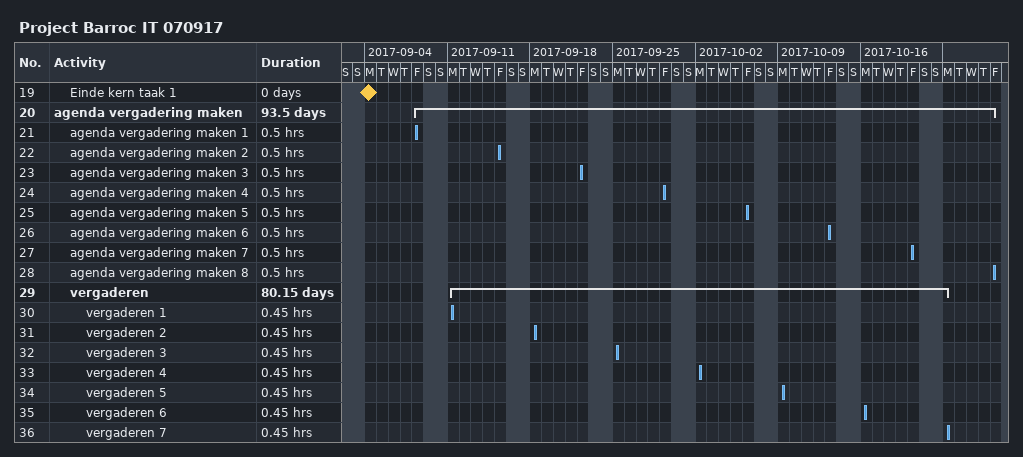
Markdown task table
Project Barroc IT 070917

| ID | Level | Task | Duration | Start | Finish |
|---|---|---|---|---|---|
| 19 | 2 | Einde kern taak 1 | 0d | 2017-09-04 | 2017-09-04 |
| 20 | 1 | **agenda vergadering maken** | 93.5d | 2017-09-08 | 2017-10-27 |
| 21 | 2 | agenda vergadering maken 1 | 0.5h | 2017-09-08 | 2017-09-08 |
| 22 | 2 | agenda vergadering maken 2 | 0.5h | 2017-09-15 | 2017-09-15 |
| 23 | 2 | agenda vergadering maken 3 | 0.5h | 2017-09-22 | 2017-09-22 |
| 24 | 2 | agenda vergadering maken 4 | 0.5h | 2017-09-29 | 2017-09-29 |
| 25 | 2 | agenda vergadering maken 5 | 0.5h | 2017-10-06 | 2017-10-06 |
| 26 | 2 | agenda vergadering maken 6 | 0.5h | 2017-10-13 | 2017-10-13 |
| 27 | 2 | agenda vergadering maken 7 | 0.5h | 2017-10-20 | 2017-10-20 |
| 28 | 2 | agenda vergadering maken 8 | 0.5h | 2017-10-27 | 2017-10-27 |
| 29 | 2 | **vergaderen** | 80.15d | 2017-09-11 | 2017-10-23 |
| 30 | 3 | vergaderen 1 | 0.45h | 2017-09-11 | 2017-09-11 |
| 31 | 3 | vergaderen 2 | 0.45h | 2017-09-18 | 2017-09-18 |
| 32 | 3 | vergaderen 3 | 0.45h | 2017-09-25 | 2017-09-25 |
| 33 | 3 | vergaderen 4 | 0.45h | 2017-10-02 | 2017-10-02 |
| 34 | 3 | vergaderen 5 | 0.45h | 2017-10-09 | 2017-10-09 |
| 35 | 3 | vergaderen 6 | 0.45h | 2017-10-16 | 2017-10-16 |
| 36 | 3 | vergaderen 7 | 0.45h | 2017-10-23 | 2017-10-23 |
